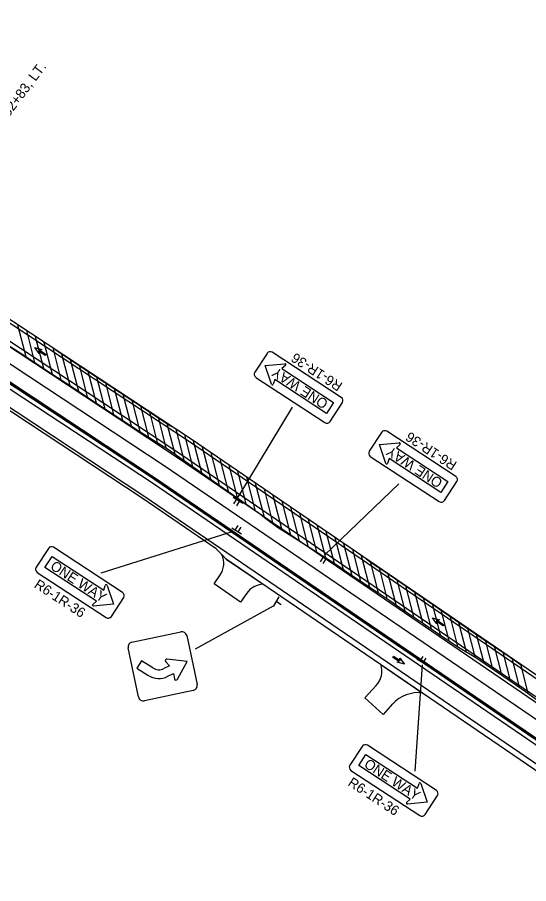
# Model space of a CAD drawing. Extents: x 134216 to 153308, y 327088 to 339865.
# Drawn here: x 147516 to 147879, y 331579 to 332193 of the extents above; entities that cross this region are included whole.
import ezdxf

# ---------------------------------------------------------------- set-up
doc = ezdxf.new("R2010")
doc.units = 0
for name, color, linetype in [('MT_P_Cells', 7, 'Continuous'), ('MT_P_Work_Area', 7, 'Continuous'), ('PV_P_Shoulder', 7, 'Continuous'), ('RD_X_Misc_Items', 7, 'Continuous'), ('RD_X_Wall', 7, 'Continuous'), ('RW_X_Esmt_SH', 7, 'Continuous'), ('SC_Shading2', 7, 'Continuous'), ('SH_Text', 7, 'Continuous')]:
    doc.layers.add(name, color=color, linetype=linetype)

msp = doc.modelspace()

# ---------------------------------------------------------------- linework, layer by layer
at = {"layer": 'MT_P_Cells'}
for p, q in [((147672.76, 331852.56), (147711.41, 331916.22)), ((147734.14, 331811.58), (147786.66, 331861.92)), ((147669.24, 331828.08), (147575.61, 331798.52)), ((147642.57, 331744.85), (147697.99, 331775.47)), ((147803.3, 331733.59), (147798, 331658.16))]:
    msp.add_line(p, q, dxfattribs=at)
at = {"layer": 'MT_P_Work_Area'}
msp.add_lwpolyline([(147249.82, 332119.49), (147620.47, 331874.95), (147946.54, 331652.26), (147940.32, 331643.19), (147614.34, 331865.82), (147420.89, 331993.45), (147180.28, 332151.74), (147128.5, 332184.58), (147133.45, 332192.39), (147133.1, 332192.61)], dxfattribs=at)
at = {"layer": 'PV_P_Shoulder'}
for p, q in [((147243.21, 332109.47), (147615.56, 331863.81)), ((147613.75, 331865.01), (148011.49, 331593.36))]:
    msp.add_line(p, q, dxfattribs=at)
msp.add_lwpolyline([(147255.35, 332127.82), (147587.69, 331908.56), (147630.48, 331880.22), (148023.9, 331611.53)], dxfattribs=at)
at = {"layer": 'RD_X_Misc_Items'}
msp.add_lwpolyline([(148032.92, 331624.75), (147639.41, 331893.5), (147596.51, 331921.91), (147264.16, 332141.18)], dxfattribs=at)
at = {"layer": 'RD_X_Wall'}
for p, q in [((147516.52, 331974.68), (147522.31, 331952.26)), ((147522.75, 331970.57), (147528.56, 331948.04)), ((147528.97, 331966.47), (147534.8, 331943.86)), ((147535.19, 331962.36), (147541.04, 331939.72)), ((147541.42, 331958.26), (147547.23, 331935.71)), ((147547.64, 331954.15), (147553.43, 331931.71)), ((147553.86, 331950.05), (147559.65, 331927.61)), ((147560.09, 331945.94), (147565.87, 331923.51)), ((147566.31, 331941.83), (147572.13, 331919.27)), ((147572.53, 331937.73), (147578.37, 331915.11)), ((147578.75, 331933.62), (147584.56, 331911.12)), ((147584.98, 331929.52), (147590.76, 331907.11)), ((147591.2, 331925.41), (147596.97, 331903.04)), ((147597.42, 331921.3), (147603.18, 331898.99)), ((147603.65, 331917.18), (147609.36, 331895.07)), ((147609.88, 331913.06), (147615.53, 331891.14)), ((147616.11, 331908.93), (147621.66, 331887.4)), ((147622.33, 331904.81), (147627.93, 331883.1)), ((147628.56, 331900.68), (147634.24, 331878.7)), ((147634.79, 331896.56), (147640.54, 331874.29)), ((147641.03, 331892.4), (147646.84, 331869.88)), ((147647.3, 331888.12), (147653.14, 331865.47)), ((147653.56, 331883.83), (147659.44, 331861.06)), ((147659.83, 331879.55), (147665.74, 331856.65)), ((147666.1, 331875.27), (147672.04, 331852.24)), ((147672.37, 331870.99), (147678.34, 331847.83)), ((147678.64, 331866.71), (147684.65, 331843.43)), ((147684.91, 331862.43), (147691.16, 331838.2)), ((147691.17, 331858.15), (147697.5, 331833.62)), ((147697.44, 331853.87), (147703.76, 331829.38)), ((147703.71, 331849.59), (147709.94, 331825.45)), ((147709.98, 331845.31), (147716.11, 331821.53)), ((147689.44, 331840.07), (147689.95, 331839.24)), ((147690.63, 331838.51), (147689.95, 331839.24)), ((147691.45, 331837.95), (147690.63, 331838.51)), ((147716.25, 331841.03), (147722.28, 331817.63)), ((147722.52, 331836.74), (147728.45, 331813.73)), ((147728.78, 331832.46), (147734.66, 331809.68)), ((147735.05, 331828.18), (147740.88, 331805.6)), ((147741.32, 331823.9), (147747.16, 331801.28)), ((147747.59, 331819.62), (147753.44, 331796.94)), ((147753.86, 331815.34), (147759.65, 331792.87)), ((147760.12, 331811.06), (147765.87, 331788.79)), ((147766.39, 331806.78), (147772.08, 331784.73)), ((147772.66, 331802.5), (147778.29, 331780.67)), ((147778.93, 331798.22), (147784.57, 331776.34)), ((147785.2, 331793.93), (147790.89, 331771.87)), ((147791.47, 331789.65), (147797.13, 331767.68)), ((147797.73, 331785.37), (147803.36, 331763.56)), ((147804, 331781.09), (147809.64, 331759.23)), ((147810.27, 331776.81), (147815.93, 331754.86)), ((147816.54, 331772.53), (147822.17, 331750.7)), ((147822.81, 331768.25), (147828.39, 331746.63)), ((147829.07, 331763.97), (147834.51, 331742.91)), ((147835.34, 331759.69), (147840.62, 331739.23)), ((147841.61, 331755.41), (147846.86, 331735.07)), ((147847.88, 331751.12), (147853.11, 331730.85)), ((147854.15, 331746.84), (147859.37, 331726.59)), ((147860.42, 331742.56), (147865.64, 331722.32)), ((147866.68, 331738.28), (147871.92, 331718)), ((147773.83, 331733.88), (147803.29, 331713.76)), ((147872.95, 331734), (147878.22, 331713.58))]:
    msp.add_line(p, q, dxfattribs=at)
for points in [[(147133.45, 332192.39), (147128.5, 332184.58), (147180.28, 332151.74), (147420.89, 331993.45), (147614.34, 331865.82), (147940.33, 331643.18), (147945.41, 331650.61), (148017.13, 331601.62)], [(148032.92, 331624.75), (147639.41, 331893.5), (147596.51, 331921.91), (147264.16, 332141.18)], [(148001.34, 331578.5), (147664.42, 331808.61), (147657.29, 331815.9), (147604.86, 331851.71), (147234.4, 332096.12)], [(147460.58, 331993.5), (147467.93, 331988.03), (147486.71, 331975.66), (147498.25, 331968.12), (147509.15, 331960.72), (147520.89, 331953.22), (147532.31, 331945.51), (147541.53, 331939.39), (147553.35, 331931.77), (147566.15, 331923.32), (147576.62, 331916.24), (147589.07, 331908.22), (147602.6, 331899.36), (147616.59, 331890.47), (147622.66, 331886.79), (147689.44, 331840.07)], [(147691.45, 331837.95), (147700.76, 331831.29), (147714.56, 331822.51), (147729.8, 331812.88), (147741.97, 331804.88), (147753.04, 331797.2), (147766.19, 331788.58), (147780.35, 331779.32), (147792.11, 331771.01), (147804.3, 331762.94), (147817.97, 331753.45), (147828.95, 331746.26), (147841.24, 331738.86), (147854.62, 331729.84), (147865.63, 331722.33), (147876.53, 331714.83), (147884.25, 331709.14), (147887.89, 331706.79), (147896.44, 331704.53), (147902.62, 331701.41), (147909.91, 331696.94), (147915.44, 331693.37), (147921.68, 331688.47), (147922.58, 331686.75)], [(147661.2, 331811.9), (147664.42, 331808.61), (147690.54, 331790.77)], [(147678.87, 331784.31), (147674.52, 331778.02), (147655.76, 331790.98), (147659.94, 331797.03)], [(147782.33, 331705.87), (147775.48, 331698.49), (147762.72, 331710.29), (147770.65, 331718.86)]]:
    msp.add_lwpolyline(points, dxfattribs=at)
for points in [[(147546.76, 331954.73), (147556.67, 331948.19), (147599.55, 331919.9), (147624.5, 331903.37), (147625.91, 331902.49), (147543.08, 331957.17)], [(147768.86, 331805.09), (147776.71, 331799.73), (147848.71, 331750.45), (147866.69, 331738.28), (147873.82, 331733.25), (147763.53, 331808.8)]]:
    msp.add_lwpolyline(points, close=True, dxfattribs=at)
for centre, radius, start, end in [((147647.61, 331805.56), 15, 325.34569, 25.00616), ((147691.21, 331775.78), 15, 92.53821, 145.34569), ((147759.63, 331729.05), 15, 317.23906, 18.79842), ((147800.69, 331688.9), 25, 84.02595, 137.23906)]:
    msp.add_arc(centre, radius, start, end, dxfattribs=at)
at = {"layer": 'RW_X_Esmt_SH'}
for p, q in [((147691.96, 331945.85), (147705.97, 331947.08)), ((147696.4, 331932.48), (147691.96, 331945.85)), ((147706.48, 331945.92), (147703.89, 331943.57)), ((147703.89, 331943.57), (147740.43, 331919.64)), ((147698.8, 331935.79), (147697.67, 331932.47)), ((147735.34, 331911.86), (147698.8, 331935.79)), ((147740.43, 331919.64), (147735.34, 331911.86)), ((147773.04, 331889.83), (147787.05, 331891.06)), ((147777.49, 331876.46), (147773.04, 331889.83)), ((147787.57, 331889.91), (147784.98, 331887.55)), ((147784.98, 331887.55), (147821.52, 331863.62)), ((147779.88, 331879.78), (147778.75, 331876.45)), ((147816.42, 331855.84), (147779.88, 331879.78)), ((147821.52, 331863.62), (147816.42, 331855.84)), ((147669.25, 331852.53), (147676.03, 331848.29)), ((147671.62, 331851.05), (147669.5, 331847.66)), ((147673.66, 331849.78), (147671.54, 331846.39)), ((147672.64, 331850.41), (147672.64, 331850.41)), ((147675.16, 331826.3), (147668.38, 331830.54)), ((147670.76, 331829.06), (147672.88, 331832.45)), ((147672.79, 331827.79), (147674.91, 331831.18)), ((147671.77, 331828.42), (147671.77, 331828.42)), ((147535.89, 331802.73), (147540.99, 331810.51)), ((147540.99, 331810.51), (147577.53, 331786.58)), ((147730.63, 331811.56), (147737.41, 331807.32)), ((147733, 331810.07), (147730.88, 331806.68)), ((147735.04, 331808.8), (147732.92, 331805.41)), ((147734.02, 331809.44), (147734.02, 331809.44)), ((147572.43, 331778.8), (147535.89, 331802.73)), ((147577.53, 331786.58), (147578.66, 331789.9)), ((147579.92, 331789.89), (147584.37, 331776.53)), ((147697.82, 331775.03), (147701.99, 331781.85)), ((147569.84, 331776.45), (147572.43, 331778.8)), ((147584.37, 331776.53), (147570.36, 331775.29)), ((147699.91, 331778.44), (147703.32, 331776.36)), ((147636.62, 331735.89), (147622.51, 331737.74)), ((147806.27, 331733.5), (147799.49, 331737.74)), ((147801.86, 331736.25), (147803.98, 331739.64)), ((147803.9, 331734.98), (147806.02, 331738.37)), ((147604.4, 331736.54), (147601.02, 331731.34)), ((147601.02, 331731.34), (147608.88, 331726.23)), ((147612.26, 331731.43), (147604.4, 331736.54)), ((147624.13, 331733), (147620.21, 331731.01)), ((147621.5, 331735.76), (147624.13, 331733)), ((147629.82, 331723.39), (147636.62, 331735.89)), ((147802.88, 331735.62), (147802.88, 331735.62)), ((147623.03, 331725.49), (147626.94, 331727.48)), ((147626.94, 331727.48), (147627.62, 331723.74)), ((147758.28, 331662.38), (147763.37, 331670.15)), ((147763.37, 331670.15), (147799.91, 331646.22)), ((147794.82, 331638.44), (147758.28, 331662.38)), ((147799.91, 331646.22), (147801.04, 331649.54)), ((147802.3, 331649.53), (147806.75, 331636.17)), ((147792.23, 331636.09), (147794.82, 331638.44)), ((147806.75, 331636.17), (147792.74, 331634.93))]:
    msp.add_line(p, q, dxfattribs=at)
for points in [[(147693.37, 331954.43), (147684.63, 331941.1)], [(147745.93, 331923.18), (147697.04, 331955.2)], [(147685.4, 331937.42), (147734.29, 331905.41)], [(147737.96, 331906.17), (147746.69, 331919.5)], [(147774.45, 331898.42), (147765.72, 331885.08)], [(147827.02, 331867.16), (147778.13, 331899.18)], [(147766.49, 331881.41), (147815.37, 331849.39)], [(147819.05, 331850.15), (147827.78, 331863.49)], [(147590.92, 331784.95), (147542.04, 331816.97)], [(147538.36, 331816.2), (147529.63, 331802.87)], [(147530.39, 331799.19), (147579.28, 331767.17)], [(147582.96, 331767.94), (147591.69, 331781.27)], [(147597.56, 331749.76), (147632.21, 331757.12)], [(147636.41, 331754.39), (147643.76, 331719.75)], [(147602.19, 331710.92), (147594.83, 331745.56)], [(147641.03, 331715.55), (147606.39, 331708.19)], [(147760.75, 331675.84), (147752.01, 331662.51)], [(147813.31, 331644.59), (147764.42, 331676.61)], [(147752.78, 331658.83), (147801.66, 331626.81)], [(147805.34, 331627.58), (147814.07, 331640.91)]]:
    msp.add_lwpolyline(points, dxfattribs=at)
for centre, radius, start, end in [((147695.59, 331952.98), 2.66, 56.77662, 146.77662), ((147706.03, 331946.42), 0.667, 312.53341, 95.14915), ((147686.86, 331939.65), 2.66, 146.77662, 236.77662), ((147697.04, 331932.69), 0.667, 198.4346, 340.99401), ((147744.47, 331920.96), 2.66, 326.77662, 56.77662), ((147735.74, 331907.63), 2.66, 236.77662, 326.77662), ((147776.67, 331896.96), 2.66, 56.77662, 146.77662), ((147787.11, 331890.4), 0.667, 312.53341, 95.14915), ((147767.94, 331883.63), 2.66, 146.77662, 236.77662), ((147778.12, 331876.67), 0.667, 198.4346, 340.99401), ((147825.56, 331864.94), 2.66, 326.77662, 56.77662), ((147816.83, 331851.61), 2.66, 236.77662, 326.77662), ((147540.58, 331814.74), 2.66, 56.77662, 146.77662), ((147531.85, 331801.41), 2.66, 146.77662, 236.77662), ((147579.29, 331789.68), 0.667, 18.4346, 160.99401), ((147589.47, 331782.73), 2.66, 326.77662, 56.77662), ((147570.3, 331775.96), 0.667, 132.53341, 275.14915), ((147580.74, 331769.39), 2.66, 236.77662, 326.77662), ((147632.94, 331753.65), 3.54, 11.98499, 101.98499), ((147598.3, 331746.3), 3.54, 101.98499, 191.98499), ((147622.36, 331736.57), 1.18, 82.49692, 223.6293), ((147616.6, 331738.11), 7.97, 236.98499, 296.98499), ((147616.6, 331738.11), 14.17, 236.98499, 296.98499), ((147628.78, 331723.95), 1.18, 190.34069, 331.47305), ((147640.3, 331719.01), 3.54, 281.98499, 11.98499), ((147605.65, 331711.66), 3.54, 191.98499, 281.98499), ((147762.97, 331674.39), 2.66, 56.77662, 146.77662), ((147754.23, 331661.05), 2.66, 146.77662, 236.77662), ((147801.67, 331649.32), 0.667, 18.4346, 160.99401), ((147811.85, 331642.37), 2.66, 326.77662, 56.77662), ((147792.68, 331635.6), 0.667, 132.53341, 275.14915), ((147803.12, 331629.04), 2.66, 236.77662, 326.77662)]:
    msp.add_arc(centre, radius, start, end, dxfattribs=at)
at = {"layer": 'SC_Shading2'}
for p, q in [((147528.61, 331958.6), (147528.61, 331958.6)), ((147528.61, 331958.6), (147533.71, 331957.21)), ((147531.75, 331954.34), (147528.61, 331958.6)), ((147536.16, 331952.82), (147531.62, 331955.93)), ((147531.62, 331955.93), (147531.75, 331954.34)), ((147533.71, 331957.21), (147532.19, 331956.75)), ((147532.19, 331956.75), (147536.72, 331953.64)), ((147536.72, 331953.64), (147536.16, 331952.82)), ((147536.44, 331953.23), (147536.44, 331953.23)), ((147810.48, 331766.98), (147810.48, 331766.98)), ((147810.48, 331766.98), (147815.58, 331765.58)), ((147813.62, 331762.72), (147810.48, 331766.98)), ((147818.03, 331761.19), (147813.49, 331764.3)), ((147813.49, 331764.3), (147813.62, 331762.72)), ((147815.58, 331765.58), (147814.06, 331765.13)), ((147814.06, 331765.13), (147818.59, 331762.02)), ((147818.59, 331762.02), (147818.03, 331761.19)), ((147818.31, 331761.6), (147818.31, 331761.6)), ((147782.43, 331738.94), (147782.99, 331739.77)), ((147787.02, 331735.9), (147782.43, 331738.94)), ((147782.71, 331739.35), (147782.71, 331739.35)), ((147782.99, 331739.77), (147787.57, 331736.74)), ((147787.57, 331736.74), (147787.42, 331738.32)), ((147787.42, 331738.32), (147790.63, 331734.11)), ((147785.51, 331735.42), (147787.02, 331735.9)), ((147790.63, 331734.11), (147785.51, 331735.42)), ((147790.63, 331734.11), (147790.63, 331734.11))]:
    msp.add_line(p, q, dxfattribs=at)
at = {"layer": 'SH_Text'}
for p, q in [((147241.56, 332106.97), (147612.06, 331862.53)), ((147235.5, 332097.79), (147605.93, 331853.4)), ((147612.06, 331862.53), (148009.8, 331590.89))]:
    msp.add_line(p, q, dxfattribs=at)
for points in [[(147263.06, 332139.51), (147595.41, 331920.24), (147638.3, 331891.84), (148031.8, 331623.09)], [(148025.59, 331614.01), (147632.16, 331882.71), (147589.34, 331911.06), (147257, 332130.33)], [(147605.93, 331853.4), (147931.21, 331631.24), (148003.6, 331581.8)]]:
    msp.add_lwpolyline(points, dxfattribs=at)

# ---------------------------------------------------------------- texts
at = {"layer": 'MT_P_Cells'}
for s, rotation, p in [('STA. 1752+83, LT.', 53.2152, (147490.08, 332094.52)), ('R6-1R-36', 146.77662, (147747.4, 331932.97)), ('R6-1R-36', 146.77662, (147828.49, 331876.95)), ('R6-1R-36', 326.77662, (147527.67, 331788.89)), ('R6-1R-36', 326.77662, (147750.05, 331648.53))]:
    msp.add_text(s, height=7, rotation=rotation, dxfattribs=at).set_placement(p)
at = {"layer": 'RW_X_Esmt_SH'}
for rotation, p in [(146.77662, (147737.25, 331920.4)), (146.77662, (147818.34, 331864.38)), (326.77662, (147539.07, 331801.98)), (326.77662, (147761.45, 331661.62))]:
    msp.add_text('ONE WAY', height=7.083, rotation=rotation, dxfattribs=at).set_placement(p)

doc.saveas('drawing.dxf')
